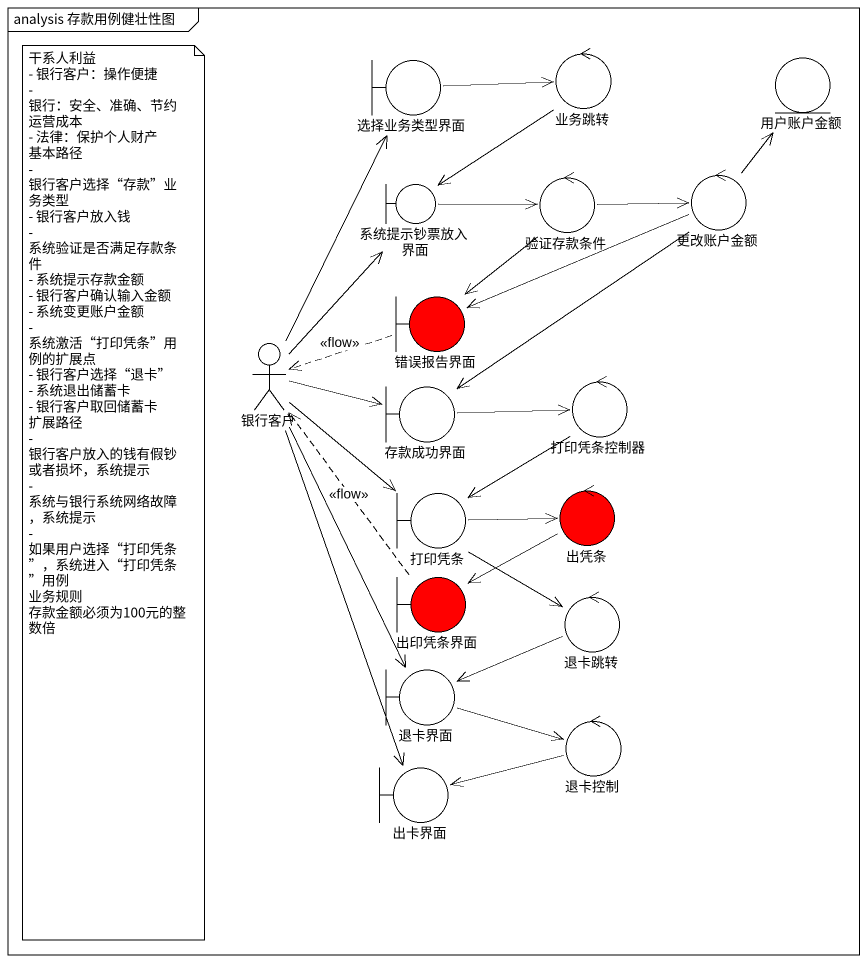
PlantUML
@startuml
mainframe analysis 存款用例健壮性图
boundary 选择业务类型界面
control 业务跳转
entity 用户账户金额
boundary 系统提示钞票放入界面
control 验证存款条件
control 更改账户金额
boundary 错误报告界面 #FF0000
actor 银行客户
boundary 存款成功界面
control 打印凭条控制器
boundary 打印凭条
control 出凭条 #FF0000
boundary 出印凭条界面 #FF0000
control 退卡跳转
boundary 退卡界面
boundary 出卡界面
control 退卡控制
选择业务类型界面 -right-> 业务跳转
业务跳转 --> 系统提示钞票放入界面
系统提示钞票放入界面 -right-> 验证存款条件
验证存款条件 -right-> 更改账户金额
验证存款条件 --> 错误报告界面
更改账户金额 -up-> 用户账户金额
更改账户金额 -left-> 错误报告界面
更改账户金额 --> 存款成功界面
错误报告界面 .left.> 银行客户 : <<flow>>
银行客户 -up-> 选择业务类型界面
银行客户 -up-> 系统提示钞票放入界面
银行客户 -right-> 存款成功界面
银行客户 --> 打印凭条
银行客户 --> 退卡界面
银行客户 --> 出卡界面
存款成功界面 -right-> 打印凭条控制器
打印凭条控制器 --> 打印凭条
打印凭条 -right-> 出凭条
打印凭条 --> 退卡跳转
出凭条 -left-> 出印凭条界面
出印凭条界面 .up.> 银行客户 : <<flow>>
退卡跳转 -left-> 退卡界面
退卡界面 -right-> 退卡控制
退卡控制 -left-> 出卡界面
note as N1
  干系人利益
  - 银行客户：操作便捷
  - 银行：安全、准确、节约运营成本
  - 法律：保护个人财产
  基本路径
  - 银行客户选择“存款”业务类型
  - 银行客户放入钱
  - 系统验证是否满足存款条件
  - 系统提示存款金额
  - 银行客户确认输入金额
  - 系统变更账户金额
  - 系统激活“打印凭条”用例的扩展点
  - 银行客户选择“退卡”
  - 系统退出储蓄卡
  - 银行客户取回储蓄卡
  扩展路径
  - 银行客户放入的钱有假钞或者损坏，系统提示
  - 系统与银行系统网络故障，系统提示
  - 如果用户选择“打印凭条”，系统进入“打印凭条”用例
  业务规则
  存款金额必须为100元的整数倍
end note
@enduml
